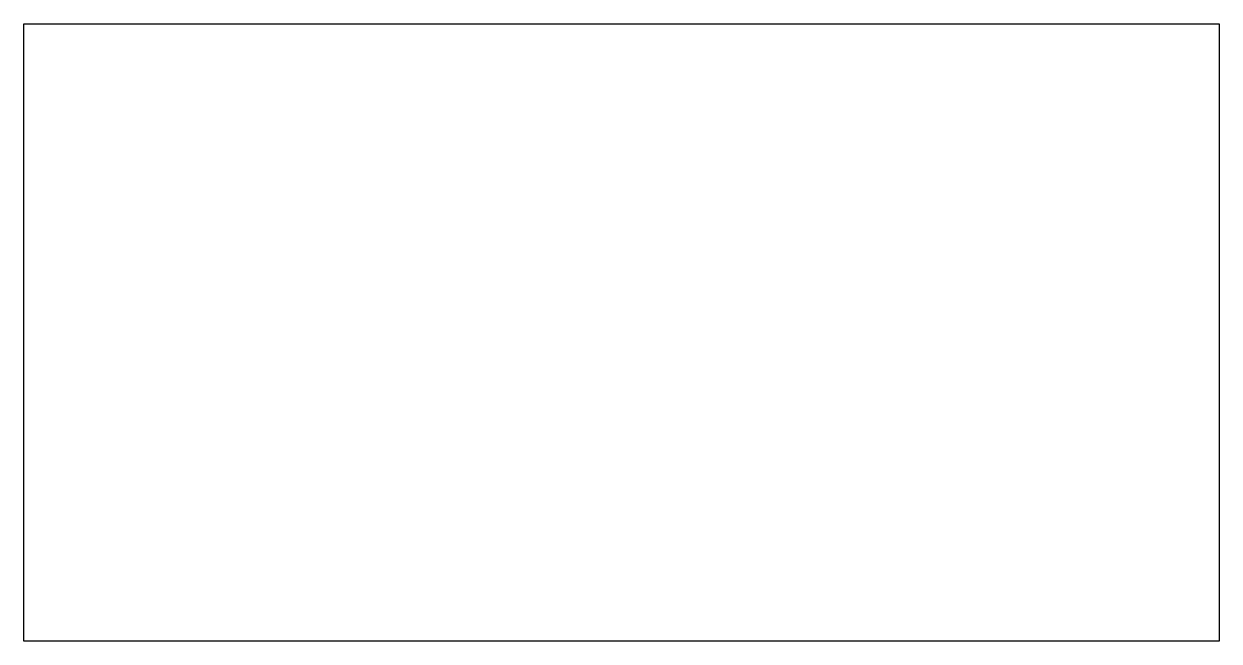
# Model space of a CAD drawing. Header units: inches. Extents: x 0.3 to 6.3, y 0 to 3.1.
import ezdxf

# ---------------------------------------------------------------- set-up
doc = ezdxf.new("R2010")
doc.units = ezdxf.units.IN
doc.header["$MEASUREMENT"] = 0

msp = doc.modelspace()

# ---------------------------------------------------------------- linework, layer by layer
msp.add_lwpolyline([(0.3, 3.1), (6.3, 3.1), (6.3, 0), (0.3, 0)], close=True)

doc.saveas('drawing.dxf')
